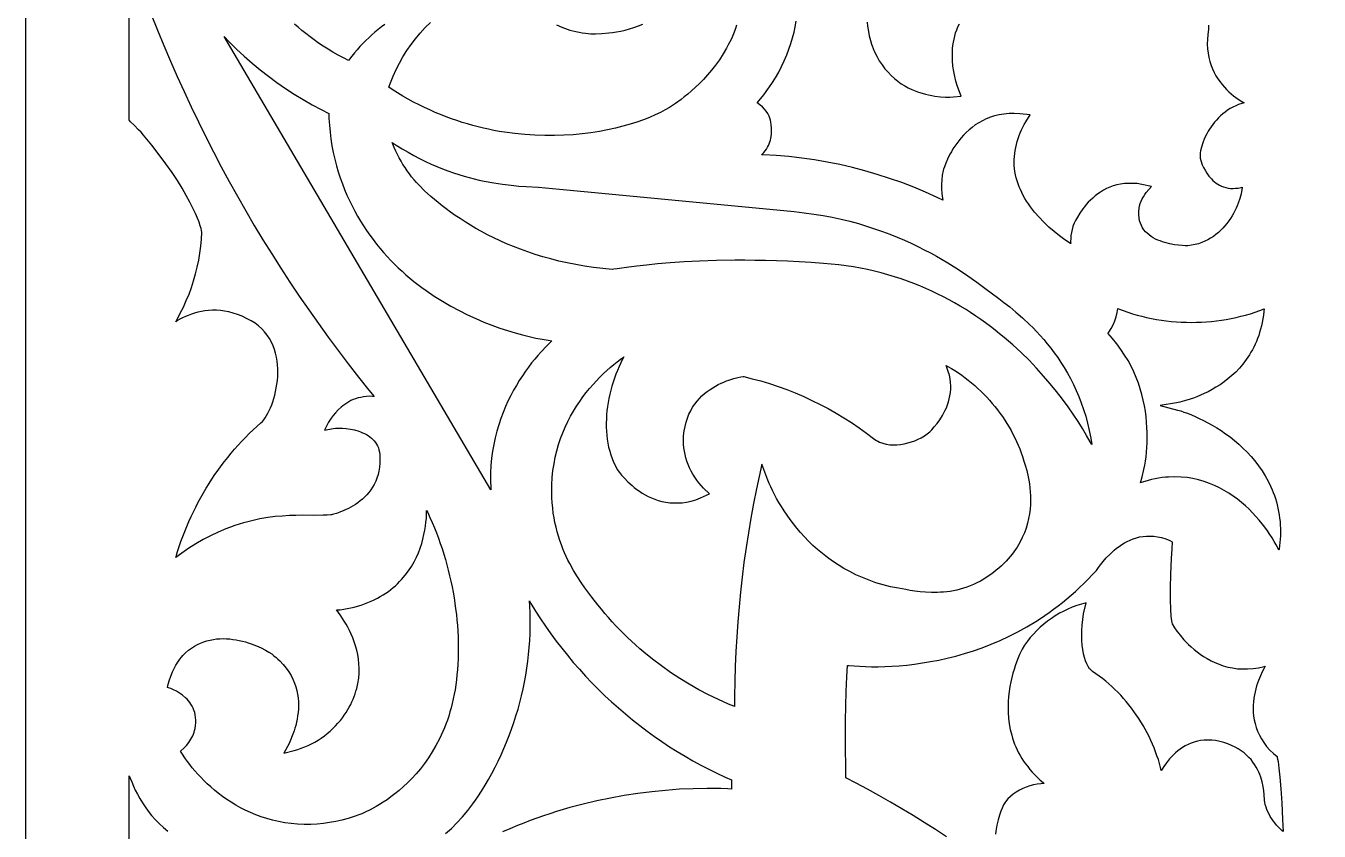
# Model space of a CAD drawing. Extents: x -122 to 128, y -135 to 115.
# Drawn here: x -121.9 to 3.1, y -40.2 to 37.6 of the extents above; entities that cross this region are included whole.
import ezdxf

# ---------------------------------------------------------------- set-up
doc = ezdxf.new("R2010")
doc.units = 0
doc.header["$MEASUREMENT"] = 0
doc.layers.add('LAYER_1', color=18, linetype='CONTINUOUS')

msp = doc.modelspace()

# ---------------------------------------------------------------- linework, layer by layer
at = {"layer": 'LAYER_1'}
for points in [[(-121.91, 115.49), (128.09, 115.49), (128.09, -134.51), (-121.91, -134.51)], [(-102.27, 36.1), (-101.55, 35.39), (-100.81, 34.71), (-100.05, 34.04), (-99.27, 33.39), (-98.47, 32.77), (-97.65, 32.17), (-96.82, 31.59), (-95.98, 31.04), (-95.12, 30.51), (-94.24, 30.01), (-93.36, 29.54), (-92.63, 29.17), (-92.61, 28.7), (-92.57, 28.04), (-92.51, 27.38), (-92.43, 26.72), (-92.33, 26.06), (-92.21, 25.4), (-92.06, 24.75), (-91.89, 24.11), (-91.71, 23.52), (-91.52, 22.94), (-91.32, 22.38), (-91.1, 21.83), (-90.87, 21.29), (-90.63, 20.76), (-90.38, 20.24), (-90.12, 19.74), (-89.85, 19.25), (-89.57, 18.77), (-89.28, 18.31), (-88.97, 17.85), (-88.66, 17.41), (-88.35, 16.98), (-88.02, 16.55), (-87.69, 16.15), (-87.35, 15.75), (-87, 15.36), (-86.64, 14.98), (-86.28, 14.62), (-85.92, 14.26), (-85.55, 13.92), (-85.17, 13.59), (-84.79, 13.26), (-84.41, 12.95), (-84.02, 12.64), (-83.63, 12.35), (-83.23, 12.06), (-82.44, 11.52), (-81.64, 11.02), (-80.83, 10.55), (-80.03, 10.12), (-79.22, 9.72), (-78.42, 9.35), (-77.63, 9.02), (-76.86, 8.71), (-76.09, 8.44), (-75.35, 8.19), (-74.62, 7.97), (-73.92, 7.78), (-73.25, 7.61), (-72.61, 7.47), (-72, 7.35), (-71.42, 7.25), (-71.07, 7.2), (-71.57, 6.72), (-72.14, 6.12), (-72.44, 5.78), (-72.73, 5.43), (-73.03, 5.06), (-73.33, 4.67), (-73.63, 4.26), (-73.92, 3.83), (-74.22, 3.37), (-74.5, 2.9), (-74.78, 2.42), (-75.05, 1.91), (-75.31, 1.38), (-75.55, 0.84), (-75.79, 0.27), (-76.01, -0.31), (-76.21, -0.91), (-76.39, -1.52), (-76.55, -2.16), (-76.69, -2.81), (-76.81, -3.47), (-76.9, -4.15), (-76.96, -4.85), (-77, -5.57), (-77.01, -6.3), (-76.98, -7.04), (-76.97, -7.21), (-102.75, 36.6)], [(-86.11, 26.11), (-85.54, 25.75), (-84.97, 25.42), (-84.41, 25.1), (-83.85, 24.81), (-83.29, 24.54), (-82.74, 24.28), (-82.19, 24.04), (-81.65, 23.83), (-81.12, 23.63), (-80.59, 23.44), (-80.07, 23.27), (-79.56, 23.12), (-79.06, 22.98), (-78.57, 22.85), (-78.08, 22.74), (-77.61, 22.64), (-76.69, 22.47), (-75.83, 22.34), (-75.01, 22.24), (-74.25, 22.16), (-73.55, 22.11), (-72.35, 22.04), (-71.69, 21.99), (-70.34, 21.87), (-65.56, 21.41), (-47.65, 19.69), (-46.69, 19.58), (-45.76, 19.45), (-44.85, 19.31), (-43.96, 19.14), (-43.1, 18.95), (-42.26, 18.75), (-41.44, 18.53), (-40.65, 18.29), (-39.87, 18.04), (-39.12, 17.78), (-38.39, 17.51), (-37.69, 17.22), (-37, 16.93), (-36.34, 16.63), (-35.7, 16.32), (-35.07, 16.01), (-34.47, 15.7), (-33.9, 15.38), (-33.34, 15.06), (-32.8, 14.74), (-32.28, 14.42), (-31.78, 14.1), (-30.85, 13.47), (-29.99, 12.87), (-29.21, 12.3), (-27.87, 11.3), (-27.37, 10.92), (-26.81, 10.48), (-26.21, 9.98), (-25.57, 9.42), (-24.9, 8.79), (-24.56, 8.45), (-24.22, 8.09), (-23.87, 7.72), (-23.53, 7.33), (-23.19, 6.92), (-22.85, 6.49), (-22.51, 6.05), (-22.18, 5.59), (-21.86, 5.1), (-21.55, 4.61), (-21.24, 4.09), (-20.95, 3.55), (-20.66, 2.99), (-20.39, 2.41), (-20.14, 1.82), (-19.9, 1.2), (-19.68, 0.56), (-19.47, -0.09), (-19.29, -0.77), (-19.13, -1.47), (-18.99, -2.2), (-18.89, -2.83), (-19.03, -2.57), (-19.39, -1.94), (-19.78, -1.28), (-20.21, -0.6), (-20.68, 0.1), (-21.18, 0.82), (-21.71, 1.55), (-22.29, 2.3), (-22.9, 3.05), (-23.54, 3.8), (-24.23, 4.56), (-24.95, 5.32), (-25.71, 6.06), (-26.51, 6.8), (-27.35, 7.53), (-27.79, 7.89), (-28.23, 8.24), (-28.68, 8.59), (-29.15, 8.93), (-29.62, 9.27), (-30.1, 9.6), (-30.6, 9.93), (-31.1, 10.25), (-31.61, 10.56), (-32.14, 10.86), (-32.67, 11.16), (-33.22, 11.44), (-33.77, 11.72), (-34.34, 11.99), (-34.91, 12.25), (-35.5, 12.5), (-36.09, 12.74), (-36.7, 12.97), (-37.31, 13.18), (-37.94, 13.39), (-38.58, 13.58), (-39.23, 13.76), (-39.89, 13.92), (-40.56, 14.08), (-41.24, 14.21), (-41.93, 14.34), (-42.63, 14.45), (-43.34, 14.54), (-44.06, 14.62), (-44.8, 14.68), (-45.99, 14.77), (-47.15, 14.84), (-48.28, 14.89), (-49.37, 14.93), (-50.42, 14.96), (-51.44, 14.98), (-52.42, 14.99), (-53.37, 14.99), (-55.15, 14.97), (-56.79, 14.91), (-58.29, 14.83), (-59.65, 14.74), (-60.86, 14.63), (-61.93, 14.52), (-62.85, 14.41), (-63.63, 14.31), (-64.75, 14.15), (-65.08, 14.12), (-65.25, 14.11), (-66.14, 14.19), (-67.03, 14.3), (-67.9, 14.42), (-68.75, 14.57), (-69.58, 14.73), (-70.39, 14.91), (-71.17, 15.11), (-71.93, 15.32), (-72.68, 15.55), (-73.4, 15.79), (-74.1, 16.05), (-74.78, 16.31), (-75.44, 16.59), (-76.07, 16.87), (-76.69, 17.16), (-77.28, 17.46), (-77.86, 17.76), (-78.41, 18.07), (-78.94, 18.38), (-79.45, 18.69), (-79.94, 19.01), (-80.41, 19.32), (-80.85, 19.64), (-81.28, 19.95), (-81.68, 20.26), (-82.06, 20.56), (-82.42, 20.86), (-82.76, 21.15), (-83.37, 21.71), (-83.9, 22.23), (-84.14, 22.5), (-84.38, 22.77), (-84.62, 23.05), (-84.84, 23.34), (-85.06, 23.64), (-85.26, 23.94), (-85.46, 24.25), (-85.65, 24.57), (-85.83, 24.89), (-86, 25.21), (-86.16, 25.54), (-86.31, 25.88), (-86.45, 26.21), (-86.51, 26.38)], [(-16.3, 10.29), (-15.86, 10.13), (-15.41, 9.97), (-14.96, 9.82), (-14.5, 9.69), (-14.04, 9.57), (-13.58, 9.45), (-13.11, 9.36), (-12.63, 9.27), (-12.16, 9.19), (-11.68, 9.13), (-11.2, 9.08), (-10.71, 9.04), (-10.23, 9.01), (-9.74, 8.99), (-9.26, 8.98), (-8.77, 8.99), (-8.28, 9.01), (-7.8, 9.04), (-7.32, 9.08), (-6.84, 9.13), (-6.36, 9.19), (-5.88, 9.27), (-5.41, 9.36), (-4.94, 9.45), (-4.47, 9.57), (-4.01, 9.69), (-3.55, 9.82), (-3.1, 9.97), (-2.65, 10.12), (-2.22, 10.29), (-2.25, 10.03), (-2.29, 9.67), (-2.35, 9.32), (-2.41, 8.98), (-2.48, 8.65), (-2.57, 8.33), (-2.66, 8.02), (-2.75, 7.72), (-2.86, 7.43), (-2.97, 7.14), (-3.09, 6.87), (-3.22, 6.6), (-3.36, 6.34), (-3.5, 6.09), (-3.64, 5.85), (-3.95, 5.39), (-4.27, 4.96), (-4.62, 4.56), (-4.97, 4.18), (-5.34, 3.84), (-5.72, 3.52), (-6.1, 3.23), (-6.49, 2.96), (-6.88, 2.71), (-7.26, 2.49), (-7.64, 2.28), (-8.01, 2.1), (-8.37, 1.94), (-8.72, 1.8), (-9.05, 1.67), (-9.36, 1.57), (-9.92, 1.4), (-10.37, 1.28), (-10.68, 1.22), (-12.26, 0.94), (-10.59, 0.51), (-10.29, 0.43), (-9.97, 0.32), (-9.62, 0.2), (-9.26, 0.05), (-8.88, -0.11), (-8.49, -0.29), (-8.08, -0.49), (-7.66, -0.71), (-7.24, -0.95), (-6.81, -1.2), (-6.38, -1.48), (-5.95, -1.78), (-5.52, -2.09), (-5.1, -2.43), (-4.68, -2.79), (-4.27, -3.16), (-3.87, -3.56), (-3.49, -3.98), (-3.12, -4.41), (-2.76, -4.87), (-2.43, -5.35), (-2.12, -5.85), (-1.83, -6.37), (-1.57, -6.91), (-1.45, -7.19), (-1.34, -7.47), (-1.23, -7.76), (-1.13, -8.05), (-1.04, -8.35), (-0.96, -8.66), (-0.89, -8.97), (-0.83, -9.28), (-0.77, -9.6), (-0.73, -9.93), (-0.69, -10.27), (-0.67, -10.6), (-0.65, -10.95), (-0.65, -11.3), (-0.65, -11.63), (-0.67, -11.96), (-0.7, -12.29), (-0.73, -12.61), (-0.78, -12.94), (-0.79, -13.02), (-0.9, -12.81), (-1.06, -12.5), (-1.25, -12.18), (-1.45, -11.85), (-1.66, -11.51), (-1.9, -11.17), (-2.15, -10.82), (-2.42, -10.47), (-2.71, -10.12), (-3.02, -9.77), (-3.34, -9.42), (-3.68, -9.08), (-4.04, -8.74), (-4.41, -8.42), (-4.8, -8.1), (-5.21, -7.8), (-5.64, -7.52), (-6.09, -7.25), (-6.55, -7), (-7.03, -6.77), (-7.52, -6.57), (-8.03, -6.39), (-8.56, -6.24), (-9.11, -6.11), (-9.67, -6.02), (-10.25, -5.97), (-10.85, -5.95), (-11.46, -5.96), (-11.77, -5.99), (-12.09, -6.02), (-12.43, -6.07), (-12.77, -6.13), (-13.11, -6.2), (-13.44, -6.29), (-13.77, -6.38), (-14.1, -6.49), (-14.16, -6.51), (-14, -5.94), (-13.84, -5.22), (-13.77, -4.83), (-13.7, -4.42), (-13.64, -4), (-13.6, -3.56), (-13.56, -3.11), (-13.54, -2.64), (-13.53, -2.16), (-13.53, -1.67), (-13.55, -1.16), (-13.58, -0.65), (-13.63, -0.13), (-13.7, 0.39), (-13.8, 0.93), (-13.91, 1.47), (-14.04, 2.01), (-14.2, 2.56), (-14.38, 3.1), (-14.59, 3.65), (-14.83, 4.2), (-15.09, 4.75), (-15.38, 5.29), (-15.71, 5.83), (-16.06, 6.37), (-16.45, 6.9), (-16.87, 7.42), (-17.32, 7.93), (-17.24, 8.03), (-17.02, 8.38), (-16.83, 8.75), (-16.66, 9.13), (-16.53, 9.53), (-16.43, 9.93), (-16.36, 10.32)], [(-64.24, 5.42), (-64.41, 5.07), (-64.57, 4.71), (-64.73, 4.34), (-64.88, 3.97), (-65.01, 3.59), (-65.14, 3.21), (-65.26, 2.82), (-65.37, 2.43), (-65.46, 2.04), (-65.55, 1.64), (-65.62, 1.25), (-65.69, 0.85), (-65.74, 0.45), (-65.78, 0.05), (-65.8, -0.35), (-65.81, -0.75), (-65.81, -1.14), (-65.79, -1.54), (-65.76, -1.93), (-65.71, -2.31), (-65.65, -2.7), (-65.58, -3.07), (-65.48, -3.45), (-65.37, -3.81), (-65.24, -4.17), (-65.1, -4.53), (-64.93, -4.87), (-64.75, -5.22), (-64.54, -5.51), (-64.33, -5.77), (-64.06, -6.08), (-63.72, -6.43), (-63.32, -6.79), (-63.1, -6.98), (-62.86, -7.16), (-62.61, -7.34), (-62.34, -7.51), (-62.05, -7.68), (-61.76, -7.84), (-61.45, -7.98), (-61.12, -8.11), (-60.78, -8.23), (-60.43, -8.32), (-60.06, -8.4), (-59.68, -8.45), (-59.29, -8.47), (-58.88, -8.47), (-58.47, -8.44), (-58.04, -8.38), (-57.6, -8.28), (-57.16, -8.15), (-56.7, -7.98), (-55.82, -7.58), (-56.41, -7.03), (-56.64, -6.79), (-56.86, -6.53), (-57.06, -6.26), (-57.26, -5.98), (-57.44, -5.69), (-57.6, -5.39), (-57.75, -5.08), (-57.89, -4.76), (-58.01, -4.44), (-58.11, -4.12), (-58.19, -3.79), (-58.26, -3.46), (-58.31, -3.13), (-58.34, -2.8), (-58.34, -2.48), (-58.33, -1.98), (-58.28, -1.51), (-58.2, -1.07), (-58.1, -0.65), (-57.97, -0.26), (-57.82, 0.11), (-57.65, 0.45), (-57.46, 0.78), (-57.26, 1.08), (-57.04, 1.36), (-56.81, 1.63), (-56.56, 1.87), (-56.31, 2.1), (-56.05, 2.31), (-55.78, 2.5), (-55.52, 2.67), (-55.25, 2.83), (-54.98, 2.98), (-54.71, 3.11), (-54.45, 3.22), (-54.19, 3.32), (-53.95, 3.41), (-53.49, 3.56), (-53.1, 3.65), (-52.79, 3.71), (-52.59, 3.74), (-52.52, 3.74), (-51.7, 3.54), (-50.86, 3.32), (-50.02, 3.07), (-49.19, 2.79), (-48.36, 2.49), (-47.54, 2.17), (-46.73, 1.82), (-45.93, 1.45), (-45.14, 1.06), (-44.36, 0.65), (-43.59, 0.22), (-42.84, -0.23), (-42.1, -0.7), (-41.38, -1.2), (-40.67, -1.71), (-39.98, -2.24), (-39.84, -2.34), (-39.7, -2.43), (-39.55, -2.51), (-39.39, -2.59), (-39.08, -2.7), (-38.75, -2.79), (-38.41, -2.84), (-38.06, -2.85), (-37.71, -2.85), (-37.36, -2.81), (-37.01, -2.75), (-36.66, -2.67), (-36.32, -2.57), (-35.99, -2.45), (-35.66, -2.31), (-35.36, -2.16), (-35.06, -1.99), (-34.78, -1.8), (-34.55, -1.59), (-34.34, -1.39), (-34.11, -1.12), (-33.84, -0.8), (-33.57, -0.43), (-33.3, 0), (-33.17, 0.24), (-33.05, 0.49), (-32.93, 0.74), (-32.83, 1.01), (-32.74, 1.3), (-32.66, 1.59), (-32.59, 1.89), (-32.55, 2.2), (-32.52, 2.52), (-32.52, 2.86), (-32.53, 3.19), (-32.58, 3.54), (-32.65, 3.89), (-32.75, 4.25), (-32.88, 4.61), (-32.97, 4.83), (-32.79, 4.73), (-32.45, 4.53), (-32.11, 4.32), (-31.78, 4.1), (-31.45, 3.88), (-31.13, 3.64), (-30.82, 3.4), (-30.51, 3.14), (-30.2, 2.88), (-29.9, 2.61), (-29.61, 2.33), (-29.32, 2.05), (-29.04, 1.76), (-28.77, 1.46), (-28.51, 1.16), (-28.25, 0.85), (-28, 0.53), (-27.76, 0.21), (-27.52, -0.12), (-27.3, -0.45), (-27.09, -0.79), (-26.88, -1.13), (-26.68, -1.48), (-26.5, -1.83), (-26.32, -2.18), (-26.15, -2.53), (-26, -2.89), (-25.85, -3.25), (-25.72, -3.62), (-25.59, -3.99), (-25.44, -4.42), (-25.31, -4.82), (-25.16, -5.33), (-25.02, -5.94), (-24.96, -6.27), (-24.91, -6.63), (-24.86, -7), (-24.83, -7.39), (-24.81, -7.79), (-24.8, -8.21), (-24.82, -8.63), (-24.85, -9.07), (-24.91, -9.52), (-24.99, -9.97), (-25.1, -10.43), (-25.23, -10.89), (-25.4, -11.35), (-25.6, -11.82), (-25.84, -12.28), (-26.11, -12.74), (-26.26, -12.97), (-26.42, -13.2), (-26.59, -13.43), (-26.77, -13.65), (-26.97, -13.88), (-27.17, -14.1), (-27.39, -14.32), (-27.62, -14.54), (-27.86, -14.76), (-28.11, -14.97), (-28.38, -15.19), (-28.65, -15.39), (-28.98, -15.62), (-29.31, -15.83), (-29.65, -16.02), (-29.98, -16.19), (-30.31, -16.35), (-30.64, -16.48), (-30.96, -16.61), (-31.29, -16.71), (-31.62, -16.81), (-31.94, -16.89), (-32.26, -16.95), (-32.57, -17.01), (-32.89, -17.05), (-33.2, -17.08), (-33.5, -17.1), (-33.8, -17.12), (-34.38, -17.12), (-34.94, -17.09), (-35.47, -17.05), (-35.97, -16.99), (-36.44, -16.92), (-36.86, -16.84), (-37.58, -16.71), (-38.33, -16.56), (-39.05, -16.38), (-39.74, -16.17), (-40.41, -15.94), (-41.06, -15.68), (-41.68, -15.4), (-42.28, -15.1), (-42.85, -14.79), (-43.4, -14.45), (-43.93, -14.1), (-44.44, -13.73), (-44.92, -13.35), (-45.39, -12.96), (-45.83, -12.57), (-46.25, -12.16), (-46.65, -11.75), (-47.03, -11.33), (-47.38, -10.91), (-47.72, -10.49), (-48.04, -10.07), (-48.34, -9.65), (-48.62, -9.23), (-48.88, -8.82), (-49.12, -8.42), (-49.35, -8.03), (-49.55, -7.64), (-49.74, -7.27), (-49.91, -6.92), (-50.06, -6.58), (-50.2, -6.26), (-50.78, -4.72), (-51.29, -7.11), (-51.57, -8.52), (-51.83, -9.94), (-52.07, -11.36), (-52.29, -12.78), (-52.5, -14.21), (-52.68, -15.64), (-52.84, -17.08), (-52.98, -18.51), (-53.1, -19.95), (-53.2, -21.39), (-53.28, -22.83), (-53.34, -24.27), (-53.38, -25.71), (-53.4, -27.15), (-53.4, -28.14), (-53.49, -28.1), (-53.98, -27.9), (-54.47, -27.69), (-54.95, -27.47), (-55.92, -27.01), (-56.86, -26.52), (-57.79, -25.99), (-58.71, -25.43), (-59.61, -24.84), (-60.48, -24.22), (-61.34, -23.57), (-62.18, -22.9), (-62.58, -22.55), (-62.98, -22.19), (-63.38, -21.83), (-63.77, -21.47), (-64.15, -21.09), (-64.52, -20.71), (-64.89, -20.33), (-65.25, -19.94), (-65.6, -19.54), (-65.94, -19.14), (-66.28, -18.73), (-66.61, -18.32), (-67.19, -17.58), (-67.87, -16.67), (-68.23, -16.16), (-68.6, -15.59), (-68.97, -14.99), (-69.33, -14.33), (-69.51, -13.99), (-69.68, -13.64), (-69.84, -13.27), (-70, -12.89), (-70.15, -12.5), (-70.29, -12.1), (-70.43, -11.69), (-70.55, -11.26), (-70.66, -10.82), (-70.77, -10.37), (-70.85, -9.91), (-70.93, -9.44), (-70.99, -8.95), (-71.04, -8.45), (-71.07, -7.93), (-71.08, -7.41), (-71.07, -6.7), (-71.03, -6.01), (-70.96, -5.34), (-70.86, -4.68), (-70.74, -4.04), (-70.59, -3.42), (-70.42, -2.82), (-70.22, -2.24), (-70.01, -1.68), (-69.77, -1.13), (-69.52, -0.6), (-69.26, -0.09), (-68.98, 0.4), (-68.68, 0.88), (-68.38, 1.34), (-68.07, 1.78), (-67.75, 2.2), (-67.42, 2.6), (-67.09, 2.99), (-66.75, 3.35), (-66.42, 3.7), (-66.08, 4.03), (-65.75, 4.34), (-65.42, 4.63), (-65.09, 4.91), (-64.77, 5.16), (-64.46, 5.4), (-64.16, 5.62), (-64.12, 5.65)], [(-83.07, -9.38), (-82.85, -9.87), (-82.63, -10.36), (-82.42, -10.86), (-82.23, -11.36), (-82.04, -11.86), (-81.85, -12.37), (-81.68, -12.88), (-81.52, -13.4), (-81.36, -13.92), (-81.21, -14.44), (-81.08, -14.97), (-80.95, -15.5), (-80.83, -16.02), (-80.72, -16.56), (-80.62, -17.09), (-80.52, -17.62), (-80.44, -18.16), (-80.37, -18.7), (-80.3, -19.23), (-80.25, -19.77), (-80.2, -20.31), (-80.17, -20.85), (-80.14, -21.39), (-80.13, -21.92), (-80.12, -22.46), (-80.12, -22.99), (-80.14, -23.53), (-80.16, -24.06), (-80.19, -24.59), (-80.24, -25.09), (-80.29, -25.57), (-80.35, -26.05), (-80.42, -26.51), (-80.51, -26.96), (-80.6, -27.4), (-80.7, -27.83), (-80.8, -28.25), (-80.92, -28.66), (-81.04, -29.06), (-81.17, -29.45), (-81.31, -29.83), (-81.46, -30.2), (-81.61, -30.56), (-81.76, -30.91), (-81.93, -31.25), (-82.27, -31.9), (-82.63, -32.52), (-83, -33.1), (-83.39, -33.64), (-83.78, -34.16), (-84.19, -34.63), (-84.6, -35.08), (-85.01, -35.5), (-85.42, -35.88), (-85.83, -36.24), (-86.23, -36.57), (-86.62, -36.86), (-87, -37.14), (-87.37, -37.38), (-87.72, -37.6), (-88.05, -37.8), (-88.64, -38.12), (-89.11, -38.35), (-89.45, -38.5), (-89.62, -38.57), (-90.19, -38.78), (-90.77, -38.96), (-91.36, -39.12), (-91.95, -39.25), (-92.55, -39.36), (-93.15, -39.44), (-93.75, -39.5), (-94.35, -39.53), (-95.01, -39.53), (-95.66, -39.51), (-96.28, -39.45), (-96.89, -39.37), (-97.48, -39.26), (-98.06, -39.13), (-98.62, -38.97), (-99.16, -38.8), (-99.69, -38.6), (-100.2, -38.39), (-100.7, -38.16), (-101.17, -37.92), (-101.63, -37.66), (-102.08, -37.39), (-102.5, -37.11), (-102.91, -36.82), (-103.31, -36.52), (-103.68, -36.22), (-104.04, -35.91), (-104.38, -35.6), (-104.71, -35.28), (-105.01, -34.97), (-105.3, -34.66), (-105.58, -34.35), (-105.83, -34.05), (-106.07, -33.75), (-106.29, -33.46), (-106.49, -33.19), (-106.84, -32.66), (-106.97, -32.44), (-106.92, -32.41), (-106.64, -32.17), (-106.38, -31.91), (-106.15, -31.61), (-105.95, -31.3), (-105.78, -30.97), (-105.71, -30.8), (-105.65, -30.62), (-105.6, -30.45), (-105.55, -30.27), (-105.51, -29.98), (-105.48, -29.71), (-105.48, -29.45), (-105.5, -29.19), (-105.54, -28.95), (-105.59, -28.72), (-105.66, -28.5), (-105.74, -28.3), (-105.84, -28.1), (-105.95, -27.92), (-106.07, -27.75), (-106.2, -27.59), (-106.33, -27.44), (-106.48, -27.29), (-106.76, -27.05), (-107.06, -26.84), (-107.36, -26.67), (-107.64, -26.52), (-107.9, -26.41), (-108.12, -26.32), (-108.22, -26.29), (-108.18, -26.11), (-108.06, -25.66), (-107.91, -25.2), (-107.73, -24.77), (-107.52, -24.34), (-107.41, -24.14), (-107.29, -23.94), (-107.16, -23.75), (-107.03, -23.56), (-106.88, -23.38), (-106.73, -23.21), (-106.47, -22.94), (-106.19, -22.7), (-105.91, -22.49), (-105.62, -22.3), (-105.33, -22.14), (-105.03, -22), (-104.72, -21.88), (-104.41, -21.78), (-104.1, -21.71), (-103.78, -21.65), (-103.47, -21.61), (-103.15, -21.59), (-102.83, -21.58), (-102.51, -21.59), (-102.2, -21.61), (-101.89, -21.65), (-101.58, -21.69), (-101.28, -21.75), (-100.98, -21.82), (-100.69, -21.9), (-100.41, -21.98), (-100.14, -22.07), (-99.62, -22.27), (-99.16, -22.47), (-98.75, -22.68), (-98.41, -22.88), (-98.14, -23.06), (-97.93, -23.23), (-97.73, -23.39), (-97.54, -23.56), (-97.36, -23.73), (-97.03, -24.08), (-96.74, -24.43), (-96.49, -24.78), (-96.27, -25.14), (-96.09, -25.5), (-95.94, -25.87), (-95.81, -26.23), (-95.72, -26.59), (-95.65, -26.95), (-95.6, -27.31), (-95.57, -27.67), (-95.56, -28.02), (-95.57, -28.37), (-95.6, -28.7), (-95.64, -29.03), (-95.69, -29.35), (-95.76, -29.66), (-95.83, -29.96), (-95.91, -30.24), (-95.99, -30.5), (-96.16, -30.98), (-96.33, -31.39), (-96.47, -31.7), (-96.96, -32.63), (-95.98, -32.39), (-95.63, -32.29), (-95.29, -32.17), (-94.96, -32.04), (-94.63, -31.9), (-94.3, -31.74), (-93.98, -31.57), (-93.67, -31.38), (-93.36, -31.18), (-93.06, -30.97), (-92.78, -30.75), (-92.5, -30.52), (-92.23, -30.27), (-91.98, -30.02), (-91.74, -29.75), (-91.51, -29.48), (-91.31, -29.22), (-91.13, -28.96), (-90.95, -28.7), (-90.79, -28.44), (-90.65, -28.19), (-90.51, -27.93), (-90.39, -27.67), (-90.27, -27.42), (-90.17, -27.16), (-90.08, -26.91), (-90, -26.65), (-89.93, -26.4), (-89.82, -25.91), (-89.74, -25.41), (-89.7, -24.93), (-89.69, -24.46), (-89.72, -24), (-89.76, -23.55), (-89.83, -23.11), (-89.93, -22.69), (-90.04, -22.28), (-90.17, -21.88), (-90.31, -21.51), (-90.46, -21.15), (-90.62, -20.8), (-90.79, -20.48), (-90.96, -20.17), (-91.13, -19.89), (-91.46, -19.38), (-91.77, -18.96), (-91.89, -18.81), (-91.85, -18.81), (-91.52, -18.78), (-91.18, -18.73), (-90.84, -18.68), (-90.51, -18.61), (-90.18, -18.54), (-89.86, -18.44), (-89.51, -18.33), (-89.17, -18.22), (-88.84, -18.09), (-88.53, -17.96), (-88.23, -17.82), (-87.93, -17.67), (-87.65, -17.51), (-87.38, -17.35), (-87.12, -17.19), (-86.87, -17.01), (-86.64, -16.84), (-86.41, -16.65), (-86.19, -16.46), (-85.98, -16.27), (-85.78, -16.07), (-85.59, -15.87), (-85.24, -15.46), (-84.92, -15.04), (-84.63, -14.6), (-84.38, -14.16), (-84.16, -13.72), (-83.96, -13.27), (-83.8, -12.83), (-83.65, -12.39), (-83.53, -11.96), (-83.43, -11.53), (-83.35, -11.11), (-83.28, -10.71), (-83.24, -10.33), (-83.2, -9.96), (-83.18, -9.61), (-83.17, -9.28), (-83.17, -9.18)]]:
    msp.add_lwpolyline(points, close=True, dxfattribs=at)
for points in [[(-109.79, 38.73), (-109.19, 37.23), (-108.58, 35.73), (-107.94, 34.24), (-107.29, 32.76), (-106.62, 31.28), (-105.94, 29.81), (-105.23, 28.35), (-104.51, 26.9), (-103.78, 25.45), (-103.02, 24.02), (-102.25, 22.59), (-101.46, 21.17), (-100.66, 19.76), (-99.83, 18.36), (-99, 16.97), (-98.14, 15.6), (-97.27, 14.23), (-96.39, 12.87), (-95.48, 11.52), (-94.57, 10.19), (-93.64, 8.87), (-92.69, 7.56), (-91.73, 6.26), (-90.75, 4.97), (-89.76, 3.7), (-88.75, 2.44), (-88.25, 1.82), (-88.4, 1.83), (-88.7, 1.84), (-88.99, 1.82), (-89.27, 1.79), (-89.54, 1.74), (-89.79, 1.68), (-90.04, 1.6), (-90.27, 1.52), (-90.49, 1.42), (-90.7, 1.31), (-90.9, 1.19), (-91.09, 1.06), (-91.27, 0.93), (-91.43, 0.8), (-91.73, 0.52), (-91.99, 0.25), (-92.21, -0.02), (-92.4, -0.27), (-92.54, -0.48), (-92.65, -0.66), (-93.05, -1.43), (-92.22, -1.27), (-91.97, -1.24), (-91.66, -1.23), (-91.31, -1.24), (-90.94, -1.27), (-90.54, -1.33), (-90.14, -1.41), (-89.74, -1.53), (-89.55, -1.6), (-89.36, -1.68), (-89.17, -1.76), (-88.99, -1.86), (-88.82, -1.96), (-88.66, -2.08), (-88.51, -2.2), (-88.36, -2.33), (-88.23, -2.47), (-88.12, -2.62), (-88.01, -2.78), (-87.92, -2.96), (-87.84, -3.14), (-87.78, -3.34), (-87.73, -3.55), (-87.7, -3.77), (-87.68, -4.21), (-87.69, -4.62), (-87.72, -5.01), (-87.78, -5.38), (-87.86, -5.73), (-87.97, -6.06), (-88.09, -6.37), (-88.23, -6.67), (-88.39, -6.94), (-88.56, -7.2), (-88.75, -7.45), (-88.95, -7.68), (-89.15, -7.89), (-89.37, -8.09), (-89.59, -8.27), (-89.81, -8.44), (-90.04, -8.6), (-90.27, -8.74), (-90.5, -8.87), (-90.72, -8.99), (-91.16, -9.2), (-91.55, -9.35), (-91.89, -9.47), (-92.17, -9.55), (-92.36, -9.6), (-92.44, -9.61), (-92.79, -9.65), (-93.18, -9.66), (-94.11, -9.67), (-95.2, -9.66), (-95.8, -9.67), (-96.43, -9.69), (-97.1, -9.73), (-97.8, -9.79), (-98.52, -9.88), (-99.28, -10.01), (-100.07, -10.18), (-100.47, -10.28), (-100.88, -10.39), (-101.29, -10.51), (-101.71, -10.65), (-102.14, -10.8), (-102.57, -10.97), (-103.32, -11.28), (-104.05, -11.63), (-104.77, -12.01), (-105.48, -12.42), (-106.17, -12.85), (-106.84, -13.31), (-107.41, -13.74), (-107.39, -13.65), (-107.24, -13.16), (-107.08, -12.67), (-106.92, -12.18), (-106.74, -11.7), (-106.55, -11.22), (-106.36, -10.74), (-106.16, -10.26), (-105.94, -9.79), (-105.72, -9.32), (-105.49, -8.86), (-105.25, -8.4), (-105, -7.94), (-104.74, -7.49), (-104.47, -7.04), (-104.2, -6.6), (-103.92, -6.16), (-103.63, -5.73), (-103.33, -5.3), (-103.02, -4.88), (-102.71, -4.47), (-102.39, -4.06), (-102.06, -3.66), (-101.73, -3.27), (-101.39, -2.88), (-101.04, -2.5), (-100.68, -2.13), (-100.32, -1.77), (-99.95, -1.41), (-99.58, -1.07), (-99.19, -0.72), (-99.05, -0.59), (-98.91, -0.42), (-98.77, -0.23), (-98.64, -0.02), (-98.51, 0.21), (-98.38, 0.46), (-98.26, 0.73), (-98.14, 1.01), (-98.04, 1.31), (-97.94, 1.63), (-97.85, 1.96), (-97.77, 2.3), (-97.7, 2.65), (-97.64, 3), (-97.6, 3.37), (-97.57, 3.74), (-97.55, 4.11), (-97.56, 4.49), (-97.58, 4.87), (-97.62, 5.25), (-97.69, 5.62), (-97.77, 6), (-97.88, 6.36), (-98.02, 6.72), (-98.18, 7.08), (-98.36, 7.42), (-98.58, 7.75), (-98.83, 8.06), (-99.1, 8.36), (-99.41, 8.64), (-99.75, 8.9), (-100.13, 9.13), (-100.57, 9.37), (-101.01, 9.58), (-101.44, 9.75), (-101.87, 9.89), (-102.29, 9.99), (-102.7, 10.07), (-103.1, 10.12), (-103.49, 10.15), (-103.87, 10.15), (-104.24, 10.13), (-104.6, 10.09), (-104.94, 10.03), (-105.28, 9.96), (-105.6, 9.87), (-105.91, 9.77), (-106.21, 9.66), (-106.49, 9.55), (-106.76, 9.42), (-107.02, 9.29), (-107.26, 9.15), (-107.42, 9.05), (-107.3, 9.26), (-106.98, 9.86), (-106.68, 10.47), (-106.4, 11.09), (-106.14, 11.72), (-105.91, 12.36), (-105.7, 13.01), (-105.51, 13.67), (-105.34, 14.33), (-105.2, 15), (-105.09, 15.67), (-105, 16.34), (-104.94, 17.01), (-104.9, 17.7), (-104.92, 17.85), (-104.97, 18.06), (-105.05, 18.32), (-105.16, 18.66), (-105.32, 19.05), (-105.52, 19.51), (-105.77, 20.03), (-106.06, 20.61), (-106.41, 21.25), (-106.81, 21.94), (-107.26, 22.68), (-107.78, 23.47), (-108.37, 24.3), (-109.02, 25.18), (-109.73, 26.1), (-110.53, 27.06), (-110.78, 27.35), (-111.02, 27.6), (-111.45, 28.03), (-111.78, 28.36), (-111.88, 28.49), (-111.91, 28.54), (-111.91, 44.58)], [(-87.21, 37.77), (-87.53, 37.53), (-87.85, 37.28), (-88.17, 37.02), (-88.47, 36.76), (-88.77, 36.48), (-89.06, 36.21), (-89.34, 35.92), (-89.62, 35.63), (-89.88, 35.33), (-90.14, 35.03), (-90.39, 34.72), (-90.62, 34.41), (-90.71, 34.29), (-91.22, 34.55), (-91.73, 34.82), (-92.23, 35.11), (-92.7, 35.39), (-93.16, 35.68), (-93.61, 35.98), (-94.03, 36.28), (-94.44, 36.58), (-94.84, 36.89), (-95.22, 37.2), (-95.59, 37.51), (-95.94, 37.81)], [(-53.21, 37.71), (-53.32, 37.37), (-53.44, 37.04), (-53.58, 36.72), (-53.72, 36.4), (-53.86, 36.09), (-54.02, 35.79), (-54.18, 35.49), (-54.52, 34.92), (-54.88, 34.37), (-55.25, 33.85), (-55.64, 33.36), (-56.03, 32.9), (-56.42, 32.47), (-56.81, 32.07), (-57.2, 31.7), (-57.57, 31.36), (-57.93, 31.05), (-58.27, 30.78), (-58.58, 30.53), (-59.12, 30.14), (-59.5, 29.88), (-59.7, 29.76), (-60.11, 29.51), (-60.57, 29.27), (-61.08, 29.03), (-61.63, 28.79), (-62.21, 28.56), (-62.84, 28.34), (-63.5, 28.13), (-64.2, 27.93), (-64.93, 27.75), (-65.69, 27.58), (-66.48, 27.43), (-67.3, 27.31), (-68.14, 27.2), (-69.02, 27.12), (-69.91, 27.06), (-70.82, 27.03), (-71.76, 27.03), (-72.71, 27.06), (-73.68, 27.13), (-74.66, 27.23), (-75.66, 27.36), (-76.16, 27.44), (-76.67, 27.54), (-77.18, 27.64), (-77.69, 27.75), (-78.2, 27.88), (-78.71, 28.01), (-79.23, 28.16), (-79.74, 28.31), (-80.26, 28.48), (-80.78, 28.66), (-81.3, 28.86), (-81.82, 29.06), (-82.34, 29.28), (-82.86, 29.51), (-83.39, 29.75), (-83.91, 30.01), (-84.43, 30.28), (-84.95, 30.56), (-85.47, 30.86), (-85.98, 31.17), (-86.5, 31.49), (-86.82, 31.7), (-86.67, 32.13), (-86.42, 32.77), (-86.13, 33.41), (-85.81, 34.03), (-85.46, 34.65), (-85.08, 35.25), (-84.67, 35.83), (-84.24, 36.4), (-83.79, 36.94), (-83.31, 37.47), (-82.81, 37.97)], [(-70.61, 37.74), (-70.12, 37.52), (-69.86, 37.41), (-69.59, 37.32), (-69.32, 37.23), (-69.04, 37.15), (-68.74, 37.08), (-68.44, 37.02), (-68.13, 36.96), (-67.81, 36.92), (-67.31, 36.88), (-66.84, 36.88), (-66.25, 36.89), (-65.57, 36.95), (-65.2, 36.99), (-64.81, 37.05), (-64.4, 37.13), (-63.99, 37.22), (-63.56, 37.34), (-63.13, 37.47), (-62.69, 37.63), (-62.26, 37.81)], [(-7.6, 37.7), (-7.59, 37.48), (-7.59, 37.39), (-7.61, 37.29), (-7.68, 36.8), (-7.71, 36.32), (-7.72, 35.86), (-7.7, 35.41), (-7.65, 34.99), (-7.57, 34.58), (-7.47, 34.19), (-7.35, 33.82), (-7.21, 33.47), (-7.05, 33.13), (-6.88, 32.81), (-6.69, 32.51), (-6.49, 32.23), (-6.29, 31.97), (-6.07, 31.72), (-5.85, 31.49), (-5.63, 31.27), (-5.4, 31.07), (-5.18, 30.89), (-4.96, 30.72), (-4.53, 30.42), (-4.15, 30.19), (-4.39, 30.13), (-4.69, 30.03), (-4.97, 29.92), (-5.25, 29.79), (-5.51, 29.64), (-5.76, 29.48), (-6, 29.31), (-6.23, 29.13), (-6.44, 28.94), (-6.65, 28.74), (-6.84, 28.54), (-7.02, 28.33), (-7.19, 28.11), (-7.35, 27.89), (-7.5, 27.67), (-7.63, 27.45), (-7.76, 27.22), (-7.98, 26.78), (-8.15, 26.34), (-8.28, 25.93), (-8.37, 25.55), (-8.4, 25.36), (-8.41, 25.18), (-8.41, 25.02), (-8.4, 24.84), (-8.35, 24.62), (-8.2, 24.22), (-8.08, 23.96), (-7.94, 23.69), (-7.77, 23.4), (-7.56, 23.11), (-7.32, 22.84), (-7.18, 22.7), (-7.03, 22.57), (-6.87, 22.45), (-6.71, 22.34), (-6.53, 22.24), (-6.34, 22.15), (-6.14, 22.07), (-5.93, 22.01), (-5.71, 21.96), (-5.47, 21.93), (-5.23, 21.92), (-4.98, 21.94), (-4.72, 21.97), (-4.45, 22.02), (-4.35, 22.05), (-4.36, 22), (-4.38, 21.82), (-4.45, 21.42), (-4.56, 20.97), (-4.72, 20.5), (-4.82, 20.26), (-4.93, 20.02), (-5.05, 19.77), (-5.18, 19.52), (-5.32, 19.27), (-5.47, 19.03), (-5.64, 18.79), (-5.82, 18.55), (-6.01, 18.32), (-6.21, 18.09), (-6.42, 17.88), (-6.65, 17.67), (-6.88, 17.48), (-7.13, 17.29), (-7.4, 17.12), (-7.67, 16.97), (-7.96, 16.82), (-8.26, 16.7), (-8.57, 16.59), (-8.9, 16.5), (-9.24, 16.43), (-9.59, 16.39), (-9.86, 16.39), (-10.14, 16.4), (-10.49, 16.43), (-10.9, 16.49), (-11.34, 16.57), (-11.81, 16.69), (-12.04, 16.76), (-12.27, 16.85), (-12.5, 16.94), (-12.72, 17.04), (-12.94, 17.16), (-13.15, 17.29), (-13.34, 17.43), (-13.53, 17.59), (-13.69, 17.75), (-13.84, 17.93), (-13.98, 18.13), (-14.09, 18.34), (-14.19, 18.57), (-14.26, 18.81), (-14.31, 19.08), (-14.34, 19.37), (-14.33, 19.68), (-14.3, 20.02), (-14.26, 20.25), (-14.2, 20.48), (-14.11, 20.7), (-14.01, 20.92), (-13.9, 21.13), (-13.77, 21.34), (-13.62, 21.53), (-13.1, 22.11), (-14.06, 22.32), (-14.5, 22.39), (-14.92, 22.42), (-15.33, 22.42), (-15.73, 22.4), (-16.11, 22.34), (-16.47, 22.27), (-16.81, 22.17), (-17.14, 22.04), (-17.46, 21.91), (-17.76, 21.75), (-18.04, 21.58), (-18.31, 21.4), (-18.56, 21.2), (-18.79, 21), (-19.01, 20.8), (-19.22, 20.59), (-19.41, 20.37), (-19.59, 20.16), (-19.75, 19.95), (-20.04, 19.54), (-20.27, 19.16), (-20.45, 18.83), (-20.58, 18.56), (-20.67, 18.35), (-20.71, 18.24), (-20.79, 17.96), (-20.85, 17.68), (-20.9, 17.39), (-20.92, 17.1), (-20.93, 16.81), (-20.92, 16.61), (-20.94, 16.62), (-21.48, 16.97), (-22.01, 17.36), (-22.53, 17.77), (-23.03, 18.2), (-23.52, 18.66), (-23.98, 19.14), (-24.42, 19.64), (-24.62, 19.9), (-24.82, 20.16), (-25, 20.43), (-25.18, 20.69), (-25.35, 20.97), (-25.5, 21.24), (-25.65, 21.52), (-25.78, 21.81), (-25.9, 22.09), (-26.01, 22.38), (-26.1, 22.67), (-26.19, 22.96), (-26.25, 23.25), (-26.31, 23.55), (-26.34, 23.85), (-26.37, 24.15), (-26.37, 24.44), (-26.37, 24.73), (-26.35, 25.02), (-26.32, 25.31), (-26.28, 25.6), (-26.23, 25.89), (-26.16, 26.18), (-26.09, 26.47), (-26, 26.76), (-25.9, 27.04), (-25.79, 27.31), (-25.67, 27.58), (-25.55, 27.85), (-25.41, 28.11), (-25.26, 28.36), (-24.83, 29.03), (-25.85, 29.15), (-26.38, 29.17), (-26.88, 29.16), (-27.37, 29.12), (-27.83, 29.04), (-28.27, 28.94), (-28.68, 28.81), (-29.08, 28.65), (-29.45, 28.47), (-29.81, 28.28), (-30.14, 28.06), (-30.46, 27.83), (-30.75, 27.59), (-31.03, 27.34), (-31.28, 27.08), (-31.52, 26.81), (-31.74, 26.54), (-31.94, 26.27), (-32.13, 26.01), (-32.3, 25.74), (-32.45, 25.48), (-32.59, 25.23), (-32.82, 24.77), (-33, 24.36), (-33.13, 24.03), (-33.21, 23.78), (-33.25, 23.65), (-33.33, 23.21), (-33.38, 22.77), (-33.41, 22.33), (-33.4, 21.89), (-33.37, 21.44), (-33.32, 21), (-33.28, 20.79), (-33.82, 21.05), (-34.95, 21.56), (-36.09, 22.04), (-37.25, 22.49), (-38.43, 22.9), (-39.62, 23.28), (-40.81, 23.63), (-42.02, 23.95), (-43.24, 24.23), (-44.46, 24.47), (-45.69, 24.68), (-46.92, 24.86), (-48.16, 25), (-49.39, 25.11), (-50.63, 25.17), (-50.81, 25.18), (-50.74, 25.24), (-50.59, 25.4), (-50.45, 25.56), (-50.33, 25.72), (-50.23, 25.9), (-50.14, 26.07), (-50.06, 26.25), (-50, 26.43), (-49.95, 26.6), (-49.9, 26.78), (-49.85, 27.13), (-49.83, 27.46), (-49.84, 27.77), (-49.86, 28.06), (-49.9, 28.32), (-49.94, 28.53), (-49.99, 28.71), (-50.05, 28.91), (-50.19, 29.16), (-50.35, 29.39), (-50.52, 29.6), (-50.71, 29.8), (-50.92, 29.97), (-51.14, 30.13), (-51.24, 30.2), (-51.04, 30.43), (-50.59, 30.96), (-50.18, 31.51), (-49.81, 32.06), (-49.46, 32.61), (-49.14, 33.16), (-48.86, 33.72), (-48.6, 34.27), (-48.36, 34.83), (-48.15, 35.38), (-47.97, 35.93), (-47.81, 36.48), (-47.66, 37.02), (-47.54, 37.56), (-47.44, 38.09)], [(-40.6, 37.98), (-40.55, 37.62), (-40.5, 37.28), (-40.39, 36.68), (-40.27, 36.21), (-40.18, 35.87), (-40.12, 35.7), (-39.91, 35.19), (-39.67, 34.71), (-39.42, 34.27), (-39.15, 33.87), (-38.87, 33.49), (-38.57, 33.15), (-38.26, 32.83), (-37.95, 32.55), (-37.62, 32.29), (-37.3, 32.05), (-36.96, 31.84), (-36.63, 31.66), (-36.29, 31.49), (-35.95, 31.35), (-35.62, 31.22), (-35.29, 31.12), (-34.97, 31.03), (-34.66, 30.96), (-34.35, 30.9), (-34.05, 30.85), (-33.5, 30.79), (-33.01, 30.76), (-32.59, 30.76), (-32.26, 30.78), (-31.51, 30.84), (-31.78, 31.53), (-31.9, 31.89), (-32.02, 32.29), (-32.13, 32.74), (-32.22, 33.23), (-32.3, 33.75), (-32.34, 34.3), (-32.36, 34.58), (-32.36, 34.87), (-32.35, 35.16), (-32.33, 35.46), (-32.3, 35.75), (-32.25, 36.05), (-32.2, 36.35), (-32.12, 36.65), (-32.04, 36.95), (-31.94, 37.25), (-31.82, 37.55), (-31.68, 37.84)], [(-32.93, -40.72), (-34, -40.03), (-35.07, -39.35), (-36.16, -38.68), (-37.25, -38.03), (-38.34, -37.38), (-39.45, -36.75), (-40.56, -36.13), (-41.67, -35.53), (-42.64, -35.02), (-42.67, -33.78), (-42.7, -32.36), (-42.7, -30.94), (-42.69, -29.52), (-42.67, -28.1), (-42.63, -26.68), (-42.57, -25.26), (-42.51, -24.16), (-42.36, -24.18), (-41.86, -24.22), (-41.32, -24.25), (-40.75, -24.27), (-40.16, -24.29), (-39.53, -24.29), (-38.88, -24.27), (-38.2, -24.24), (-37.49, -24.19), (-36.76, -24.13), (-36.02, -24.04), (-35.25, -23.93), (-34.46, -23.8), (-33.66, -23.65), (-32.85, -23.47), (-32.02, -23.26), (-31.18, -23.02), (-30.33, -22.76), (-29.48, -22.46), (-28.62, -22.12), (-27.75, -21.76), (-26.88, -21.35), (-26.02, -20.91), (-25.15, -20.43), (-24.28, -19.91), (-23.85, -19.63), (-23.42, -19.35), (-22.99, -19.05), (-22.57, -18.74), (-22.14, -18.42), (-21.72, -18.08), (-21.3, -17.74), (-20.88, -17.39), (-20.47, -17.02), (-20.06, -16.64), (-19.65, -16.25), (-19.24, -15.84), (-18.84, -15.42), (-18.43, -14.98), (-18.22, -14.69), (-18.03, -14.43), (-17.79, -14.12), (-17.48, -13.77), (-17.12, -13.4), (-16.92, -13.21), (-16.71, -13.02), (-16.48, -12.84), (-16.24, -12.66), (-15.99, -12.49), (-15.73, -12.33), (-15.46, -12.18), (-15.17, -12.05), (-14.88, -11.93), (-14.57, -11.83), (-14.26, -11.75), (-13.93, -11.7), (-13.59, -11.67), (-13.24, -11.66), (-12.89, -11.68), (-12.52, -11.73), (-12.14, -11.82), (-11.74, -11.94), (-11.34, -12.1), (-11.1, -12.21), (-11.16, -12.92), (-11.21, -13.79), (-11.25, -14.6), (-11.29, -15.36), (-11.32, -16.7), (-11.31, -17.83), (-11.29, -18.73), (-11.24, -19.4), (-11.19, -19.86), (-11.15, -20.02), (-11.11, -20.15), (-10.88, -20.53), (-10.65, -20.85), (-10.35, -21.24), (-9.97, -21.68), (-9.76, -21.91), (-9.52, -22.14), (-9.27, -22.38), (-9, -22.62), (-8.71, -22.85), (-8.4, -23.08), (-8.07, -23.3), (-7.73, -23.51), (-7.36, -23.71), (-6.98, -23.89), (-6.58, -24.06), (-6.17, -24.2), (-5.73, -24.32), (-5.28, -24.41), (-4.81, -24.48), (-4.32, -24.51), (-3.82, -24.51), (-3.3, -24.47), (-2.77, -24.39), (-2.22, -24.28), (-2.11, -24.24), (-2.26, -24.5), (-2.41, -24.79), (-2.59, -25.17), (-2.77, -25.62), (-2.95, -26.14), (-3.03, -26.42), (-3.1, -26.71), (-3.16, -27.02), (-3.21, -27.34), (-3.25, -27.67), (-3.28, -28.01), (-3.28, -28.35), (-3.27, -28.7), (-3.24, -29.06), (-3.18, -29.43), (-3.1, -29.79), (-2.99, -30.16), (-2.85, -30.53), (-2.68, -30.9), (-2.48, -31.27), (-2.25, -31.63), (-1.98, -31.99), (-1.67, -32.34), (-1.33, -32.68), (-0.98, -32.98), (-0.96, -33.05), (-0.92, -33.21), (-0.88, -33.44), (-0.79, -34.09), (-0.7, -34.98), (-0.61, -36.1), (-0.52, -37.46), (-0.45, -39.04), (-0.4, -40.22), (-0.51, -40.12), (-0.69, -39.95), (-0.87, -39.77), (-1.04, -39.59), (-1.2, -39.39), (-1.35, -39.19), (-1.49, -38.98), (-1.63, -38.76), (-1.75, -38.54), (-1.86, -38.32), (-1.96, -38.09), (-2.04, -37.86), (-2.12, -37.62), (-2.17, -37.42), (-2.18, -37.2), (-2.21, -36.65), (-2.24, -36.28), (-2.31, -35.87), (-2.41, -35.43), (-2.55, -34.96), (-2.64, -34.72), (-2.74, -34.48), (-2.86, -34.23), (-2.99, -33.99), (-3.14, -33.75), (-3.31, -33.51), (-3.49, -33.27), (-3.7, -33.05), (-3.92, -32.83), (-4.17, -32.61), (-4.43, -32.41), (-4.72, -32.23), (-5.03, -32.05), (-5.37, -31.89), (-5.73, -31.74), (-6.11, -31.62), (-6.52, -31.51), (-6.91, -31.43), (-7.29, -31.39), (-7.66, -31.38), (-8.02, -31.39), (-8.36, -31.43), (-8.68, -31.49), (-9, -31.57), (-9.29, -31.68), (-9.58, -31.8), (-9.85, -31.94), (-10.11, -32.09), (-10.35, -32.25), (-10.58, -32.43), (-10.79, -32.61), (-10.99, -32.8), (-11.18, -32.99), (-11.36, -33.18), (-11.67, -33.57), (-11.93, -33.94), (-12.15, -34.29), (-12.17, -34.33), (-12.24, -34.04), (-12.34, -33.65), (-12.45, -33.27), (-12.58, -32.89), (-12.71, -32.52), (-12.86, -32.14), (-13.01, -31.77), (-13.18, -31.41), (-13.35, -31.04), (-13.53, -30.68), (-13.73, -30.32), (-13.93, -29.97), (-14.13, -29.62), (-14.35, -29.28), (-14.58, -28.94), (-14.81, -28.61), (-15.05, -28.29), (-15.3, -27.97), (-15.55, -27.66), (-15.82, -27.35), (-16.09, -27.05), (-16.37, -26.76), (-16.65, -26.48), (-16.94, -26.21), (-17.24, -25.94), (-17.54, -25.68), (-17.85, -25.44), (-18.16, -25.2), (-18.48, -24.97), (-18.8, -24.76), (-18.88, -24.7), (-18.95, -24.64), (-19.02, -24.57), (-19.09, -24.48), (-19.23, -24.27), (-19.36, -24.02), (-19.48, -23.73), (-19.59, -23.4), (-19.68, -23.04), (-19.76, -22.64), (-19.81, -22.21), (-19.85, -21.76), (-19.86, -21.28), (-19.85, -20.78), (-19.82, -20.27), (-19.76, -19.73), (-19.67, -19.19), (-19.44, -18.12), (-20.34, -18.39), (-20.77, -18.54), (-21.19, -18.72), (-21.6, -18.91), (-22.01, -19.13), (-22.41, -19.36), (-22.79, -19.62), (-23.17, -19.89), (-23.53, -20.17), (-23.88, -20.48), (-24.21, -20.79), (-24.53, -21.13), (-24.83, -21.47), (-25.11, -21.83), (-25.37, -22.2), (-25.61, -22.59), (-25.86, -23.1), (-26.06, -23.58), (-26.28, -24.19), (-26.39, -24.55), (-26.51, -24.93), (-26.61, -25.33), (-26.71, -25.76), (-26.79, -26.21), (-26.87, -26.68), (-26.92, -27.17), (-26.96, -27.67), (-26.98, -28.19), (-26.97, -28.72), (-26.93, -29.26), (-26.86, -29.81), (-26.76, -30.37), (-26.62, -30.92), (-26.54, -31.2), (-26.44, -31.48), (-26.34, -31.76), (-26.22, -32.04), (-26.1, -32.32), (-25.96, -32.6), (-25.81, -32.87), (-25.65, -33.15), (-25.47, -33.42), (-25.28, -33.69), (-25.08, -33.95), (-24.87, -34.22), (-24.64, -34.48), (-24.4, -34.74), (-24.14, -34.99), (-23.87, -35.24), (-23.59, -35.49), (-23.47, -35.58), (-23.81, -35.61), (-24.17, -35.65), (-24.52, -35.72), (-24.87, -35.81), (-25.22, -35.93), (-25.55, -36.06), (-25.87, -36.22), (-26.18, -36.4), (-26.47, -36.6), (-26.74, -36.82), (-26.99, -37.07), (-27.21, -37.34), (-27.4, -37.63), (-27.55, -37.96), (-27.66, -38.26), (-27.79, -38.63), (-27.93, -39.08), (-28.05, -39.6), (-28.15, -40.17), (-28.19, -40.47)], [(-81.34, -40.42), (-80.78, -39.91), (-80.24, -39.37), (-79.71, -38.8), (-79.2, -38.19), (-78.7, -37.54), (-78.46, -37.2), (-78.22, -36.86), (-77.86, -36.31), (-77.51, -35.75), (-77.18, -35.18), (-76.86, -34.6), (-76.55, -34.01), (-76.25, -33.41), (-75.97, -32.81), (-75.7, -32.2), (-75.44, -31.58), (-75.19, -30.95), (-74.96, -30.32), (-74.74, -29.68), (-74.54, -29.04), (-74.34, -28.39), (-74.17, -27.74), (-74, -27.09), (-73.85, -26.43), (-73.72, -25.77), (-73.6, -25.1), (-73.49, -24.44), (-73.4, -23.77), (-73.32, -23.1), (-73.26, -22.44), (-73.21, -21.77), (-73.18, -21.1), (-73.16, -20.43), (-73.16, -19.77), (-73.17, -19.1), (-73.2, -18.44), (-73.24, -17.92), (-73.09, -18.18), (-72.64, -18.92), (-72.17, -19.66), (-71.68, -20.38), (-71.17, -21.1), (-70.65, -21.81), (-70.12, -22.51), (-69.56, -23.19), (-69, -23.87), (-68.41, -24.54), (-67.82, -25.19), (-67.21, -25.84), (-66.58, -26.47), (-65.94, -27.09), (-65.29, -27.69), (-64.63, -28.28), (-63.96, -28.86), (-63.27, -29.43), (-62.58, -29.98), (-61.87, -30.51), (-61.15, -31.03), (-60.43, -31.53), (-59.69, -32.02), (-58.95, -32.49), (-58.19, -32.95), (-57.43, -33.38), (-56.67, -33.8), (-55.89, -34.2), (-55.11, -34.59), (-54.32, -34.95), (-53.71, -35.21), (-53.71, -36.11), (-54.06, -36.1), (-54.73, -36.07), (-56.07, -36.06), (-57.4, -36.08), (-58.74, -36.14), (-60.08, -36.24), (-61.42, -36.37), (-62.76, -36.54), (-64.09, -36.74), (-65.41, -36.98), (-66.73, -37.25), (-68.04, -37.56), (-69.33, -37.91), (-69.98, -38.1), (-70.62, -38.29), (-71.26, -38.5), (-71.89, -38.71), (-72.52, -38.93), (-73.15, -39.16), (-73.77, -39.4), (-74.39, -39.65), (-75.12, -39.95), (-75.83, -40.26)], [(-111.91, -76.96), (-111.91, -34.82), (-111.82, -35.06), (-111.68, -35.43), (-111.52, -35.82), (-111.33, -36.21), (-111.13, -36.61), (-110.9, -37.02), (-110.65, -37.43), (-110.38, -37.84), (-110.08, -38.25), (-109.76, -38.66), (-109.41, -39.05), (-109.03, -39.45), (-108.62, -39.83), (-108.18, -40.19)]]:
    msp.add_lwpolyline(points, dxfattribs=at)

doc.saveas('drawing.dxf')
